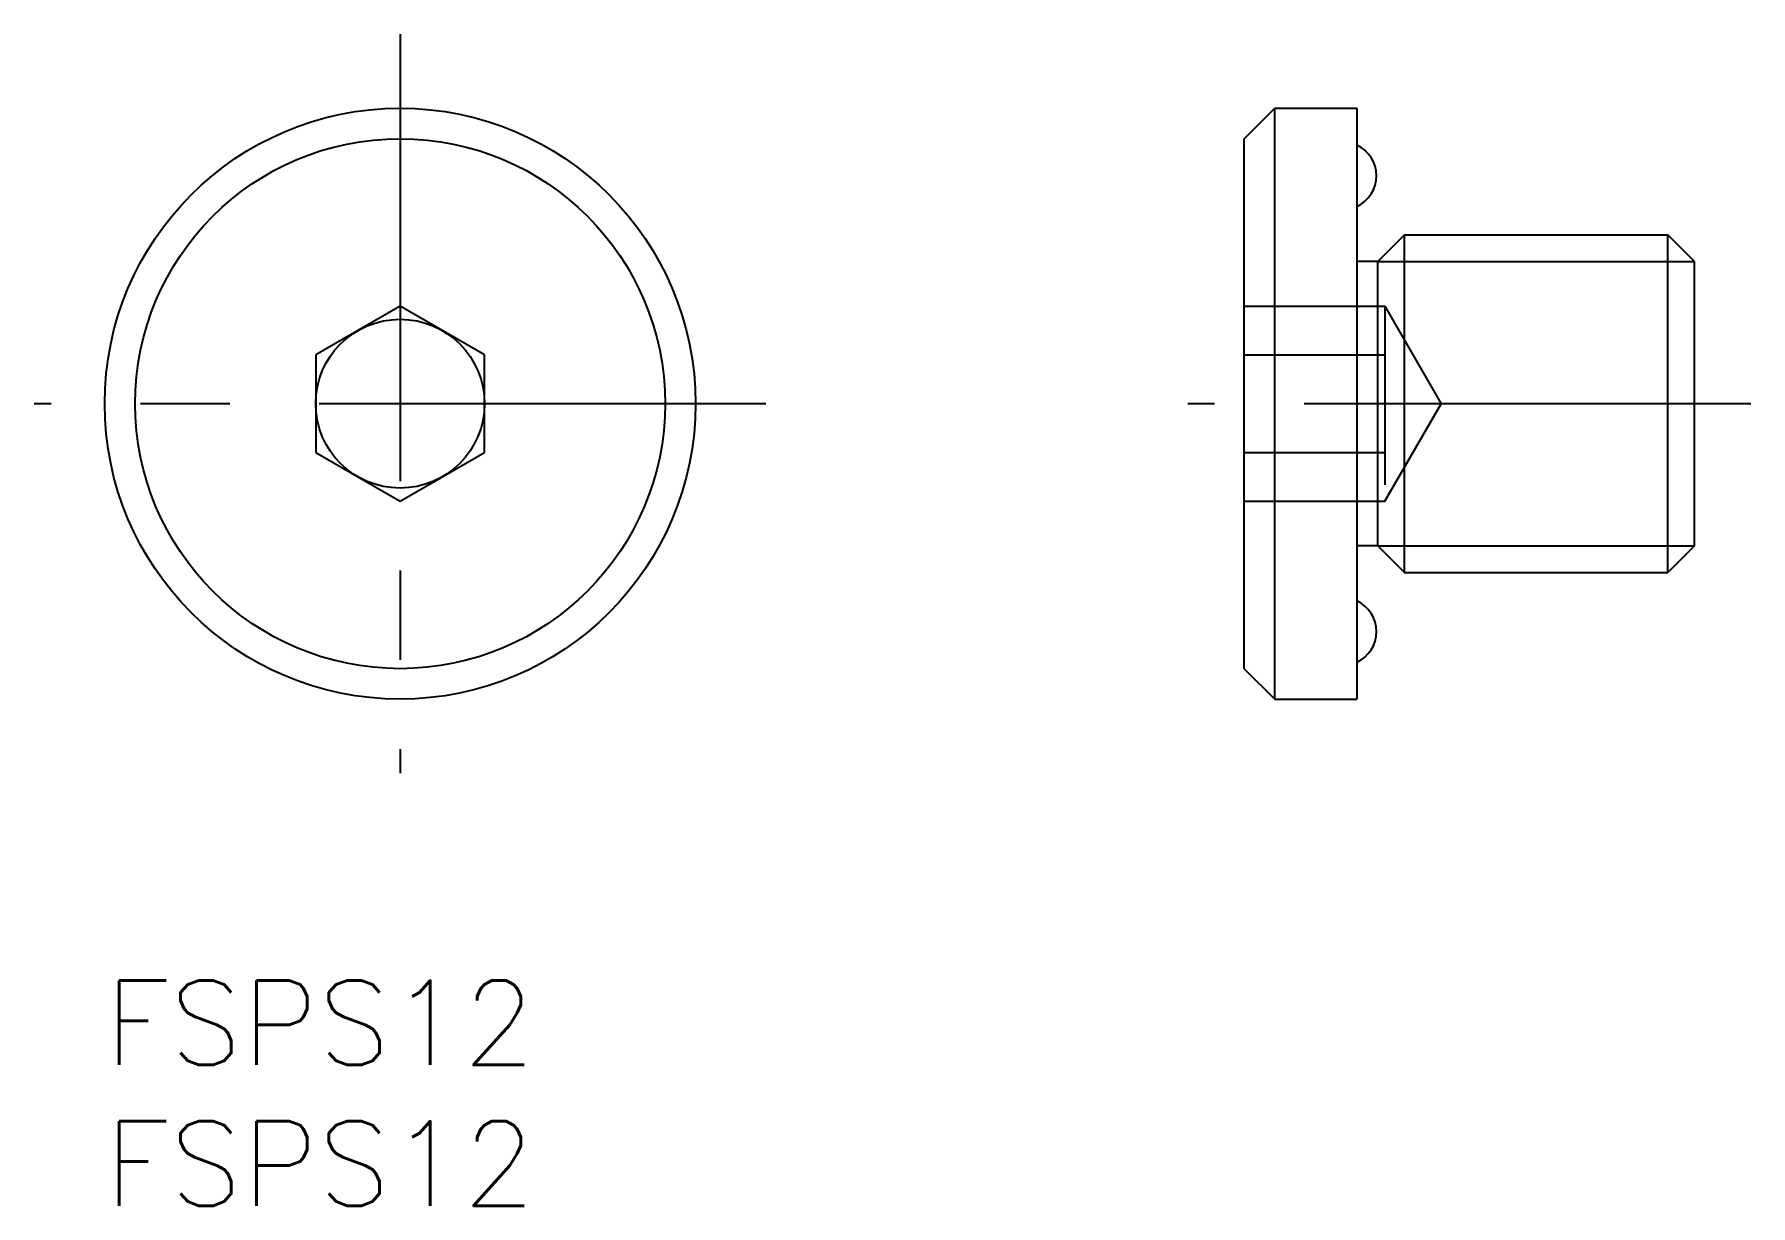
# Model space of a CAD drawing. Extents: x -2.5 to 58.5, y -8 to 33.6.
import ezdxf

# ---------------------------------------------------------------- set-up
doc = ezdxf.new("R2010")
doc.units = 0
doc.header["$LTSCALE"] = 0.5
doc.linetypes.add('CENTER', pattern=[50.8, 31.75, -6.35, 6.35, -6.35])
doc.linetypes.add('DASHED', pattern=[19.05, 12.7, -6.35])
for name, color, linetype in [('MSM_CENTER', 1, 'CENTER'), ('MSM_CONTINUOUS', 7, 'CONTINUOUS'), ('MSM_DASHED', 4, 'DASHED'), ('MSM_NARROW', 5, 'CONTINUOUS'), ('MSM_PART_NUMBER', 7, 'CONTINUOUS')]:
    doc.layers.add(name, color=color, linetype=linetype)
doc.styles.get("Standard").update_dxf_attribs({"font": 'txt.shx', "height": 3, "bigfont": 'bigfont.shx'})

# ---------------------------------------------------------------- blocks, each defined once
blk = doc.blocks.new('*U4')
at = {"layer": 'MSM_PART_NUMBER'}
blk.add_text('FSPS12', height=3, dxfattribs=at).set_placement((0, -3))
blk = doc.blocks.new('*U5')
at = {"layer": 'MSM_PART_NUMBER'}
blk.add_text('FSPS12', height=3, dxfattribs=at).set_placement((0, -8))

msp = doc.modelspace()

# ---------------------------------------------------------------- linework, layer by layer
at = {"layer": 'MSM_CENTER'}
for p, q in [((10.5, 33.625), (10.5, 7.375)), ((23.5, 20.5), (-2.5, 20.5)), ((58.5, 20.5), (38.5, 20.5))]:
    msp.add_line(p, q, dxfattribs=at)
at = {"layer": 'MSM_CONTINUOUS'}
for p, q in [((40.5, 29.917), (41.583, 31)), ((41.583, 10), (41.583, 31)), ((41.583, 31), (44.5, 31)), ((44.5, 31), (44.5, 10)), ((40.5, 11.082), (40.5, 29.917)), ((45.25, 25.553), (46.197, 26.5)), ((46.197, 26.5), (55.553, 26.5)), ((46.197, 14.5), (46.197, 26.5)), ((56.5, 25.553), (55.553, 26.5)), ((55.553, 14.5), (55.553, 26.5)), ((45.25, 25.553), (44.5, 25.553)), ((45.25, 15.447), (45.25, 25.553)), ((56.5, 15.447), (56.5, 25.553)), ((10.5, 23.964), (7.5, 22.232)), ((13.5, 22.232), (10.5, 23.964)), ((7.5, 22.232), (7.5, 18.768)), ((13.5, 18.768), (13.5, 22.232)), ((7.5, 18.768), (10.5, 17.036)), ((10.5, 17.036), (13.5, 18.768)), ((45.25, 15.447), (44.5, 15.447)), ((45.25, 15.447), (46.197, 14.5)), ((56.5, 15.447), (55.553, 14.5)), ((46.197, 14.5), (55.553, 14.5)), ((40.5, 11.082), (41.583, 10)), ((41.583, 10), (44.5, 10))]:
    msp.add_line(p, q, dxfattribs=at)
for radius in [10.5, 9.417, 3]:
    msp.add_circle((10.5, 20.5), radius, dxfattribs=at)
for centre in [(44, 28.6), (44, 12.4)]:
    msp.add_arc(centre, 1.2, 294.62432, 65.37568, dxfattribs=at)
at = {"layer": 'MSM_DASHED'}
for p, q in [((40.5, 23.964), (45.5, 23.964)), ((45.5, 23.964), (45.5, 17.036)), ((45.5, 23.964), (47.5, 20.5)), ((40.5, 22.232), (45.5, 22.232)), ((45.5, 17.036), (47.5, 20.5)), ((40.5, 18.768), (45.5, 18.768)), ((40.5, 17.036), (45.5, 17.036))]:
    msp.add_line(p, q, dxfattribs=at)
at = {"layer": 'MSM_NARROW'}
for p, q in [((45.25, 25.553), (56.5, 25.553)), ((45.25, 15.447), (56.5, 15.447))]:
    msp.add_line(p, q, dxfattribs=at)

# ---------------------------------------------------------------- block references
at = {"layer": 'MSM_CONTINUOUS'}
for name in ['*U4', '*U5']:
    msp.add_blockref(name, (0, 0), dxfattribs=at)

doc.saveas('drawing.dxf')
